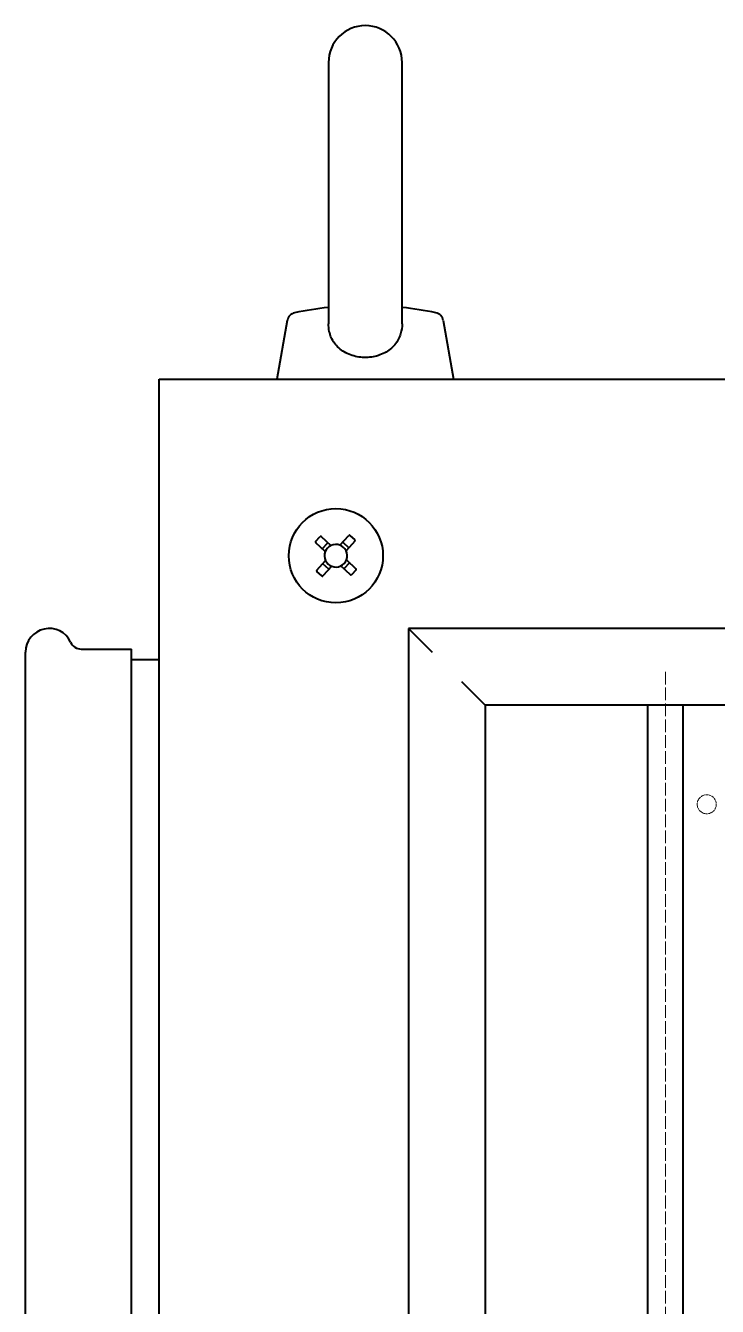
# Model space of a CAD drawing. Header units: inches. Extents: x 6934 to 18973, y 4254 to 7629.
# Drawn here: x 15241.8 to 15359.3, y 5497.1 to 5714.5 of the extents above; entities that cross this region are included whole.
import ezdxf

# ---------------------------------------------------------------- set-up
doc = ezdxf.new("R2010")
doc.units = ezdxf.units.IN
doc.header["$MEASUREMENT"] = 0
doc.linetypes.add('POWER SUPPLY CASE INLINER1$0$DASHED', pattern=[0.2067, 0.1654, -0.0413])
doc.layers.add('POWER SUPPLY CASE INLINER1$0$가려진 것(ISO)', color=2, linetype='POWER SUPPLY CASE INLINER1$0$DASHED', lineweight=18, true_color=0xffff00)
doc.layers.add('POWER SUPPLY CASE INLINER1$0$가시적인 것(ISO)', color=3, linetype='Continuous', lineweight=40, true_color=0x00ff00)

# ---------------------------------------------------------------- blocks, each defined once
blk = doc.blocks.new('POWER SUPPLY CASE INLINER1')
at = {"layer": 'POWER SUPPLY CASE INLINER1$0$가려진 것(ISO)', "ltscale": 13.039731}
blk.add_line((3542.09, 1350.83), (3542.09, 1005.83), dxfattribs=at)
at = {"layer": 'POWER SUPPLY CASE INLINER1$0$가려진 것(ISO)', "ltscale": 2.424827}
blk.add_circle((3549.09, 1328.33), 1.62, dxfattribs=at)
at = {"layer": 'POWER SUPPLY CASE INLINER1$0$가시적인 것(ISO)'}
for p, q in [((3484.84, 1454.28), (3484.84, 1409.92)), ((3497.34, 1409.92), (3497.34, 1454.28)), ((3477.84, 1410.48), (3476.09, 1400.53)), ((3504.33, 1410.48), (3506.09, 1400.53)), ((3456.09, 500.53), (3456.09, 1400.53)), ((3456.09, 1400.53), (4106.09, 1400.53)), ((3482.65, 1372.93), (3483.42, 1373.77)), ((3484.29, 1371.23), (3482.66, 1372.73)), ((3483.62, 1373.77), (3485.25, 1372.27)), ((3483.79, 1371.71), (3484.73, 1372.73)), ((3486.78, 1372.33), (3488.29, 1373.96)), ((3487.27, 1372.83), (3488.29, 1371.89)), ((3489.33, 1372.99), (3487.83, 1371.37)), ((3488.49, 1373.97), (3489.32, 1373.2)), ((3482.85, 1368.07), (3484.35, 1369.7)), ((3483.69, 1367.1), (3482.85, 1367.87)), ((3484.91, 1368.23), (3483.89, 1369.17)), ((3485.39, 1368.73), (3483.89, 1367.11)), ((3488.55, 1367.29), (3486.92, 1368.79)), ((3488.39, 1369.35), (3487.44, 1368.33)), ((3487.89, 1369.84), (3489.51, 1368.33)), ((3489.52, 1368.13), (3488.75, 1367.3)), ((3498.44, 1358.18), (3502.44, 1354.18)), ((3498.44, 1358.18), (3498.44, 552.88)), ((4063.74, 1358.18), (3498.44, 1358.18)), ((3433.39, 556.88), (3433.39, 1354.18)), ((3442.84, 1354.68), (3451.39, 1354.68)), ((3451.39, 556.38), (3451.39, 1354.68)), ((3456.09, 1352.83), (3451.39, 1352.83)), ((3507.44, 1349.18), (3511.44, 1345.18)), ((3511.44, 1345.18), (3511.44, 565.88)), ((4050.74, 1345.18), (3511.44, 1345.18)), ((3539.09, 1005.83), (3539.09, 1345.18)), ((3545.09, 1005.83), (3545.09, 1345.18))]:
    blk.add_line(p, q, dxfattribs=at)
blk.add_circle((3486.09, 1370.53), 8, dxfattribs=at)
for centre, radius, start, end in [((3491.09, 1454.28), 6.25, 0, 180), ((3479.42, 1410.2), 1.6, 102.0266, 170), ((3491.09, 1355.42), 57.61, 96.2284, 102.0266), ((3491.09, 1355.42), 57.61, 77.9734, 83.7716), ((3502.76, 1410.2), 1.6, 10, 77.9734), ((3482.76, 1372.83), 0.142, 137.2724, 227.2724), ((3483.53, 1373.67), 0.142, 47.2724, 137.2724), ((3486.09, 1370.53), 1.93, 115.6877, 158.857), ((3484.74, 1372.72), 0.0142, 47.2724, 137.2724), ((3486.09, 1370.53), 1.93, 68.857, 115.6877), ((3486.09, 1370.53), 1.93, 25.6877, 68.857), ((3487.26, 1372.82), 0.0142, 47.2724, 137.2724), ((3488.39, 1373.86), 0.142, 47.2724, 137.2724), ((3489.22, 1373.09), 0.142, 317.2724, 47.2724), ((3483.8, 1371.7), 0.0142, 137.2724, 227.2724), ((3486.09, 1370.53), 1.93, 158.857, 205.6877), ((3486.09, 1370.53), 1.93, 338.857, 25.6877), ((3488.28, 1371.88), 0.0142, 317.2724, 47.2724), ((3482.95, 1367.97), 0.142, 137.2724, 227.2724), ((3483.9, 1369.19), 0.0142, 137.2724, 227.2724), ((3486.09, 1370.53), 1.93, 205.6877, 248.857), ((3484.92, 1368.24), 0.0142, 227.2724, 317.2724), ((3486.09, 1370.53), 1.93, 248.857, 295.6877), ((3486.09, 1370.53), 1.93, 295.6877, 338.857), ((3487.43, 1368.34), 0.0142, 227.2724, 317.2724), ((3488.38, 1369.36), 0.0142, 317.2724, 47.2724), ((3489.42, 1368.23), 0.142, 317.2724, 47.2724), ((3483.79, 1367.2), 0.142, 227.2724, 317.2724), ((3488.65, 1367.4), 0.142, 227.2724, 317.2724), ((3437.39, 1354.18), 4, 24.6243, 180), ((3442.84, 1356.68), 2, 204.6243, 270)]:
    blk.add_arc(centre, radius, start, end, dxfattribs=at)
blk.add_open_spline([(3497.34, 1409.92), (3497.34, 1409.33), (3497.26, 1408.76), (3496.89, 1407.52), (3496.56, 1406.89), (3495.64, 1405.79), (3495.06, 1405.33), (3493.7, 1404.61), (3492.94, 1404.37), (3491.33, 1404.15), (3490.52, 1404.17), (3488.94, 1404.46), (3488.19, 1404.73), (3486.85, 1405.52), (3486.28, 1406.03), (3485.42, 1407.23), (3485.13, 1407.89), (3484.88, 1409.04), (3484.84, 1409.48), (3484.84, 1409.92)], degree=3, knots=[0.057721, 0.057721, 0.057721, 0.057721, 0.238999, 0.238999, 0.466929, 0.466929, 0.703409, 0.703409, 0.948288, 0.948288, 1.19194, 1.19194, 1.435841, 1.435841, 1.680633, 1.680633, 1.91384, 1.91384, 2.049706, 2.049706, 2.049706, 2.049706], dxfattribs=at)

msp = doc.modelspace()

# ---------------------------------------------------------------- block references
msp.add_blockref('POWER SUPPLY CASE INLINER1', (11808.399, 4254.001))

doc.saveas('drawing.dxf')
